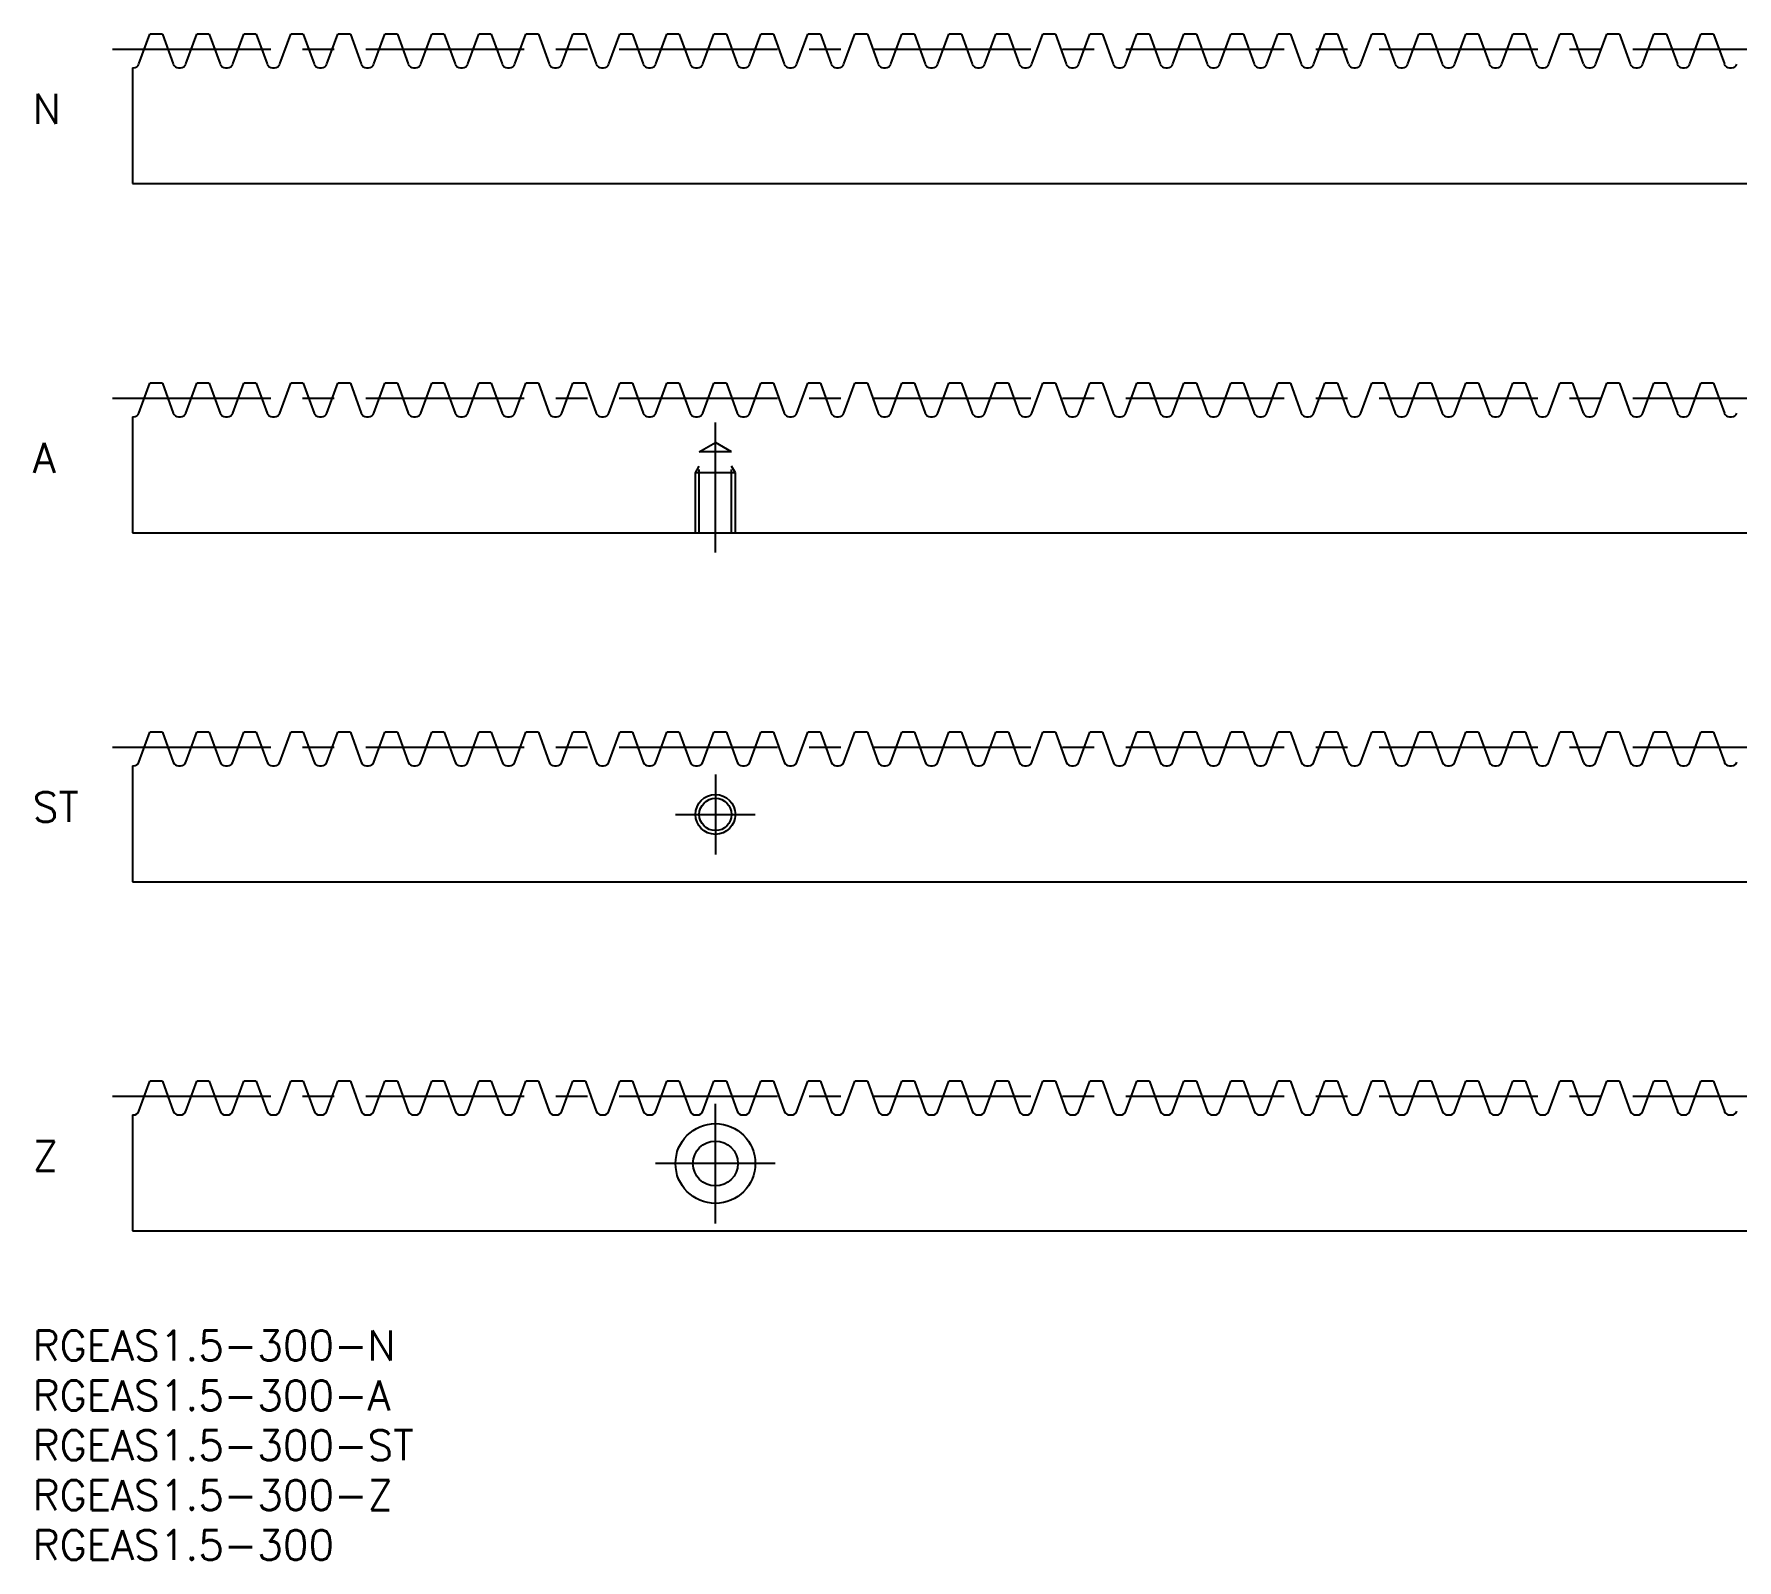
# Model space of a CAD drawing. Extents: x 0 to 342, y -23 to 130.
# Drawn here: x 0.1 to 170.9, y -23 to 130 of the extents above; entities that cross this region are included whole.
import ezdxf

# ---------------------------------------------------------------- set-up
doc = ezdxf.new("R2010")
doc.units = 0
doc.header["$LTSCALE"] = 0.5
doc.linetypes.add('CENTER', pattern=[50.8, 31.75, -6.35, 6.35, -6.35])
doc.linetypes.add('DASHED', pattern=[19.05, 12.7, -6.35])
for name, color, linetype in [('MSM_CENTER', 1, 'CENTER'), ('MSM_CONTINUOUS', 7, 'CONTINUOUS'), ('MSM_DASHED', 4, 'DASHED'), ('MSM_NARROW', 5, 'CONTINUOUS'), ('MSM_PART_NUMBER', 7, 'CONTINUOUS')]:
    doc.layers.add(name, color=color, linetype=linetype)
doc.styles.get("Standard").update_dxf_attribs({"font": 'txt.shx', "height": 3, "bigfont": 'bigfont.shx'})

msp = doc.modelspace()

# ---------------------------------------------------------------- linework, layer by layer
at = {"layer": 'MSM_CENTER'}
for p, q in [((8, 128.5), (308.88, 128.5)), ((8, 93.5), (308.88, 93.5)), ((68.44, 78), (68.44, 91.04)), ((8, 58.5), (308.88, 58.5)), ((68.44, 55.75), (68.44, 47.75)), ((64.44, 51.75), (72.44, 51.75)), ((8, 23.5), (308.88, 23.5)), ((68.44, 10.75), (68.44, 22.75)), ((74.44, 16.75), (62.44, 16.75))]:
    msp.add_line(p, q, dxfattribs=at)
at = {"layer": 'MSM_CONTINUOUS'}
for p, q in [((10.63, 127), (11.72, 130)), ((12.99, 130), (11.72, 130)), ((12.99, 130), (14.08, 127)), ((15.34, 127), (16.44, 130)), ((17.7, 130), (16.44, 130)), ((17.7, 130), (18.79, 127)), ((20.06, 127), (21.15, 130)), ((22.41, 130), (21.15, 130)), ((22.41, 130), (23.5, 127)), ((24.77, 127), (25.86, 130)), ((27.12, 130), (25.86, 130)), ((27.12, 130), (28.22, 127)), ((29.48, 127), (30.57, 130)), ((31.84, 130), (30.57, 130)), ((31.84, 130), (32.93, 127)), ((34.19, 127), (35.29, 130)), ((36.55, 130), (35.29, 130)), ((36.55, 130), (37.64, 127)), ((38.91, 127), (40, 130)), ((41.26, 130), (40, 130)), ((41.26, 130), (42.35, 127)), ((43.62, 127), (44.71, 130)), ((45.97, 130), (44.71, 130)), ((45.97, 130), (47.07, 127)), ((48.33, 127), (49.42, 130)), ((50.69, 130), (49.42, 130)), ((50.69, 130), (51.78, 127)), ((53.04, 127), (54.14, 130)), ((55.4, 130), (54.14, 130)), ((55.4, 130), (56.49, 127)), ((57.76, 127), (58.85, 130)), ((60.11, 130), (58.85, 130)), ((60.11, 130), (61.2, 127)), ((62.47, 127), (63.56, 130)), ((64.82, 130), (63.56, 130)), ((64.82, 130), (65.92, 127)), ((67.18, 127), (68.27, 130)), ((69.54, 130), (68.27, 130)), ((69.54, 130), (70.63, 127)), ((71.89, 127), (72.98, 130)), ((74.25, 130), (72.98, 130)), ((74.25, 130), (75.34, 127)), ((76.61, 127), (77.7, 130)), ((78.96, 130), (77.7, 130)), ((78.96, 130), (80.05, 127)), ((81.32, 127), (82.41, 130)), ((83.67, 130), (82.41, 130)), ((83.67, 130), (84.77, 127)), ((86.03, 127), (87.12, 130)), ((88.39, 130), (87.12, 130)), ((88.39, 130), (89.48, 127)), ((90.74, 127), (91.83, 130)), ((93.1, 130), (91.83, 130)), ((93.1, 130), (94.19, 127)), ((95.45, 127), (96.55, 130)), ((97.81, 130), (96.55, 130)), ((97.81, 130), (98.9, 127)), ((100.17, 127), (101.26, 130)), ((102.52, 130), (101.26, 130)), ((102.52, 130), (103.62, 127)), ((104.88, 127), (105.97, 130)), ((107.24, 130), (105.97, 130)), ((107.24, 130), (108.33, 127)), ((109.59, 127), (110.68, 130)), ((111.95, 130), (110.68, 130)), ((111.95, 130), (113.04, 127)), ((114.3, 127), (115.4, 130)), ((116.66, 130), (115.4, 130)), ((116.66, 130), (117.75, 127)), ((119.02, 127), (120.11, 130)), ((121.37, 130), (120.11, 130)), ((121.37, 130), (122.46, 127)), ((123.73, 127), (124.82, 130)), ((126.09, 130), (124.82, 130)), ((126.09, 130), (127.18, 127)), ((128.44, 127), (129.53, 130)), ((130.8, 130), (129.53, 130)), ((130.8, 130), (131.89, 127)), ((133.15, 127), (134.25, 130)), ((135.51, 130), (134.25, 130)), ((135.51, 130), (136.6, 127)), ((137.87, 127), (138.96, 130)), ((140.22, 130), (138.96, 130)), ((140.22, 130), (141.31, 127)), ((142.58, 127), (143.67, 130)), ((144.93, 130), (143.67, 130)), ((144.93, 130), (146.03, 127)), ((147.29, 127), (148.38, 130)), ((149.65, 130), (148.38, 130)), ((149.65, 130), (150.74, 127)), ((152, 127), (153.1, 130)), ((154.36, 130), (153.1, 130)), ((154.36, 130), (155.45, 127)), ((156.72, 127), (157.81, 130)), ((159.07, 130), (157.81, 130)), ((159.07, 130), (160.16, 127)), ((161.43, 127), (162.52, 130)), ((163.78, 130), (162.52, 130)), ((163.78, 130), (164.88, 127)), ((166.14, 127), (167.23, 130)), ((168.5, 130), (167.23, 130)), ((168.5, 130), (169.59, 127)), ((10, 126.62), (10.1, 126.62)), ((10, 126.62), (10, 115)), ((14.62, 126.62), (14.81, 126.62)), ((19.33, 126.62), (19.52, 126.62)), ((24.04, 126.62), (24.23, 126.62)), ((28.75, 126.62), (28.95, 126.62)), ((33.46, 126.62), (33.66, 126.62)), ((38.18, 126.62), (38.37, 126.62)), ((42.89, 126.62), (43.08, 126.62)), ((47.6, 126.62), (47.8, 126.62)), ((52.31, 126.62), (52.51, 126.62)), ((57.03, 126.62), (57.22, 126.62)), ((61.74, 126.62), (61.93, 126.62)), ((66.45, 126.62), (66.64, 126.62)), ((71.16, 126.62), (71.36, 126.62)), ((75.88, 126.62), (76.07, 126.62)), ((80.59, 126.62), (80.78, 126.62)), ((85.3, 126.62), (85.49, 126.62)), ((90.01, 126.62), (90.21, 126.62)), ((94.73, 126.62), (94.92, 126.62)), ((99.44, 126.62), (99.63, 126.62)), ((104.15, 126.62), (104.34, 126.62)), ((108.86, 126.62), (109.06, 126.62)), ((113.58, 126.62), (113.77, 126.62)), ((118.29, 126.62), (118.48, 126.62)), ((123, 126.62), (123.19, 126.62)), ((127.71, 126.62), (127.91, 126.62)), ((132.43, 126.62), (132.62, 126.62)), ((137.14, 126.62), (137.33, 126.62)), ((141.85, 126.62), (142.04, 126.62)), ((146.56, 126.62), (146.76, 126.62)), ((151.27, 126.62), (151.47, 126.62)), ((155.99, 126.62), (156.18, 126.62)), ((160.7, 126.62), (160.89, 126.62)), ((165.41, 126.62), (165.61, 126.62)), ((170.12, 126.62), (170.32, 126.62)), ((10, 115), (306.88, 115)), ((10.63, 92), (11.72, 95)), ((12.99, 95), (11.72, 95)), ((12.99, 95), (14.08, 92)), ((15.34, 92), (16.44, 95)), ((17.7, 95), (16.44, 95)), ((17.7, 95), (18.79, 92)), ((20.06, 92), (21.15, 95)), ((22.41, 95), (21.15, 95)), ((22.41, 95), (23.5, 92)), ((24.77, 92), (25.86, 95)), ((27.12, 95), (25.86, 95)), ((27.12, 95), (28.22, 92)), ((29.48, 92), (30.57, 95)), ((31.84, 95), (30.57, 95)), ((31.84, 95), (32.93, 92)), ((34.19, 92), (35.29, 95)), ((36.55, 95), (35.29, 95)), ((36.55, 95), (37.64, 92)), ((38.91, 92), (40, 95)), ((41.26, 95), (40, 95)), ((41.26, 95), (42.35, 92)), ((43.62, 92), (44.71, 95)), ((45.97, 95), (44.71, 95)), ((45.97, 95), (47.07, 92)), ((48.33, 92), (49.42, 95)), ((50.69, 95), (49.42, 95)), ((50.69, 95), (51.78, 92)), ((53.04, 92), (54.14, 95)), ((55.4, 95), (54.14, 95)), ((55.4, 95), (56.49, 92)), ((57.76, 92), (58.85, 95)), ((60.11, 95), (58.85, 95)), ((60.11, 95), (61.2, 92)), ((62.47, 92), (63.56, 95)), ((64.82, 95), (63.56, 95)), ((64.82, 95), (65.92, 92)), ((67.18, 92), (68.27, 95)), ((69.54, 95), (68.27, 95)), ((69.54, 95), (70.63, 92)), ((71.89, 92), (72.98, 95)), ((74.25, 95), (72.98, 95)), ((74.25, 95), (75.34, 92)), ((76.61, 92), (77.7, 95)), ((78.96, 95), (77.7, 95)), ((78.96, 95), (80.05, 92)), ((81.32, 92), (82.41, 95)), ((83.67, 95), (82.41, 95)), ((83.67, 95), (84.77, 92)), ((86.03, 92), (87.12, 95)), ((88.39, 95), (87.12, 95)), ((88.39, 95), (89.48, 92)), ((90.74, 92), (91.83, 95)), ((93.1, 95), (91.83, 95)), ((93.1, 95), (94.19, 92)), ((95.45, 92), (96.55, 95)), ((97.81, 95), (96.55, 95)), ((97.81, 95), (98.9, 92)), ((100.17, 92), (101.26, 95)), ((102.52, 95), (101.26, 95)), ((102.52, 95), (103.62, 92)), ((104.88, 92), (105.97, 95)), ((107.24, 95), (105.97, 95)), ((107.24, 95), (108.33, 92)), ((109.59, 92), (110.68, 95)), ((111.95, 95), (110.68, 95)), ((111.95, 95), (113.04, 92)), ((114.3, 92), (115.4, 95)), ((116.66, 95), (115.4, 95)), ((116.66, 95), (117.75, 92)), ((119.02, 92), (120.11, 95)), ((121.37, 95), (120.11, 95)), ((121.37, 95), (122.46, 92)), ((123.73, 92), (124.82, 95)), ((126.09, 95), (124.82, 95)), ((126.09, 95), (127.18, 92)), ((128.44, 92), (129.53, 95)), ((130.8, 95), (129.53, 95)), ((130.8, 95), (131.89, 92)), ((133.15, 92), (134.25, 95)), ((135.51, 95), (134.25, 95)), ((135.51, 95), (136.6, 92)), ((137.87, 92), (138.96, 95)), ((140.22, 95), (138.96, 95)), ((140.22, 95), (141.31, 92)), ((142.58, 92), (143.67, 95)), ((144.93, 95), (143.67, 95)), ((144.93, 95), (146.03, 92)), ((147.29, 92), (148.38, 95)), ((149.65, 95), (148.38, 95)), ((149.65, 95), (150.74, 92)), ((152, 92), (153.1, 95)), ((154.36, 95), (153.1, 95)), ((154.36, 95), (155.45, 92)), ((156.72, 92), (157.81, 95)), ((159.07, 95), (157.81, 95)), ((159.07, 95), (160.16, 92)), ((161.43, 92), (162.52, 95)), ((163.78, 95), (162.52, 95)), ((163.78, 95), (164.88, 92)), ((166.14, 92), (167.23, 95)), ((168.5, 95), (167.23, 95)), ((168.5, 95), (169.59, 92)), ((10, 91.62), (10.1, 91.62)), ((10, 91.62), (10, 80)), ((14.62, 91.62), (14.81, 91.62)), ((19.33, 91.62), (19.52, 91.62)), ((24.04, 91.62), (24.23, 91.62)), ((28.75, 91.62), (28.95, 91.62)), ((33.46, 91.62), (33.66, 91.62)), ((38.18, 91.62), (38.37, 91.62)), ((42.89, 91.62), (43.08, 91.62)), ((47.6, 91.62), (47.8, 91.62)), ((52.31, 91.62), (52.51, 91.62)), ((57.03, 91.62), (57.22, 91.62)), ((61.74, 91.62), (61.93, 91.62)), ((66.45, 91.62), (66.64, 91.62)), ((71.16, 91.62), (71.36, 91.62)), ((75.88, 91.62), (76.07, 91.62)), ((80.59, 91.62), (80.78, 91.62)), ((85.3, 91.62), (85.49, 91.62)), ((90.01, 91.62), (90.21, 91.62)), ((94.73, 91.62), (94.92, 91.62)), ((99.44, 91.62), (99.63, 91.62)), ((104.15, 91.62), (104.34, 91.62)), ((108.86, 91.62), (109.06, 91.62)), ((113.58, 91.62), (113.77, 91.62)), ((118.29, 91.62), (118.48, 91.62)), ((123, 91.62), (123.19, 91.62)), ((127.71, 91.62), (127.91, 91.62)), ((132.43, 91.62), (132.62, 91.62)), ((137.14, 91.62), (137.33, 91.62)), ((141.85, 91.62), (142.04, 91.62)), ((146.56, 91.62), (146.76, 91.62)), ((151.27, 91.62), (151.47, 91.62)), ((155.99, 91.62), (156.18, 91.62)), ((160.7, 91.62), (160.89, 91.62)), ((165.41, 91.62), (165.61, 91.62)), ((170.12, 91.62), (170.32, 91.62)), ((10, 80), (306.88, 80)), ((10.63, 57), (11.72, 60)), ((12.99, 60), (11.72, 60)), ((12.99, 60), (14.08, 57)), ((15.34, 57), (16.44, 60)), ((17.7, 60), (16.44, 60)), ((17.7, 60), (18.79, 57)), ((20.06, 57), (21.15, 60)), ((22.41, 60), (21.15, 60)), ((22.41, 60), (23.5, 57)), ((24.77, 57), (25.86, 60)), ((27.12, 60), (25.86, 60)), ((27.12, 60), (28.22, 57)), ((29.48, 57), (30.57, 60)), ((31.84, 60), (30.57, 60)), ((31.84, 60), (32.93, 57)), ((34.19, 57), (35.29, 60)), ((36.55, 60), (35.29, 60)), ((36.55, 60), (37.64, 57)), ((38.91, 57), (40, 60)), ((41.26, 60), (40, 60)), ((41.26, 60), (42.35, 57)), ((43.62, 57), (44.71, 60)), ((45.97, 60), (44.71, 60)), ((45.97, 60), (47.07, 57)), ((48.33, 57), (49.42, 60)), ((50.69, 60), (49.42, 60)), ((50.69, 60), (51.78, 57)), ((53.04, 57), (54.14, 60)), ((55.4, 60), (54.14, 60)), ((55.4, 60), (56.49, 57)), ((57.76, 57), (58.85, 60)), ((60.11, 60), (58.85, 60)), ((60.11, 60), (61.2, 57)), ((62.47, 57), (63.56, 60)), ((64.82, 60), (63.56, 60)), ((64.82, 60), (65.92, 57)), ((67.18, 57), (68.27, 60)), ((69.54, 60), (68.27, 60)), ((69.54, 60), (70.63, 57)), ((71.89, 57), (72.98, 60)), ((74.25, 60), (72.98, 60)), ((74.25, 60), (75.34, 57)), ((76.61, 57), (77.7, 60)), ((78.96, 60), (77.7, 60)), ((78.96, 60), (80.05, 57)), ((81.32, 57), (82.41, 60)), ((83.67, 60), (82.41, 60)), ((83.67, 60), (84.77, 57)), ((86.03, 57), (87.12, 60)), ((88.39, 60), (87.12, 60)), ((88.39, 60), (89.48, 57)), ((90.74, 57), (91.83, 60)), ((93.1, 60), (91.83, 60)), ((93.1, 60), (94.19, 57)), ((95.45, 57), (96.55, 60)), ((97.81, 60), (96.55, 60)), ((97.81, 60), (98.9, 57)), ((100.17, 57), (101.26, 60)), ((102.52, 60), (101.26, 60)), ((102.52, 60), (103.62, 57)), ((104.88, 57), (105.97, 60)), ((107.24, 60), (105.97, 60)), ((107.24, 60), (108.33, 57)), ((109.59, 57), (110.68, 60)), ((111.95, 60), (110.68, 60)), ((111.95, 60), (113.04, 57)), ((114.3, 57), (115.4, 60)), ((116.66, 60), (115.4, 60)), ((116.66, 60), (117.75, 57)), ((119.02, 57), (120.11, 60)), ((121.37, 60), (120.11, 60)), ((121.37, 60), (122.46, 57)), ((123.73, 57), (124.82, 60)), ((126.09, 60), (124.82, 60)), ((126.09, 60), (127.18, 57)), ((128.44, 57), (129.53, 60)), ((130.8, 60), (129.53, 60)), ((130.8, 60), (131.89, 57)), ((133.15, 57), (134.25, 60)), ((135.51, 60), (134.25, 60)), ((135.51, 60), (136.6, 57)), ((137.87, 57), (138.96, 60)), ((140.22, 60), (138.96, 60)), ((140.22, 60), (141.31, 57)), ((142.58, 57), (143.67, 60)), ((144.93, 60), (143.67, 60)), ((144.93, 60), (146.03, 57)), ((147.29, 57), (148.38, 60)), ((149.65, 60), (148.38, 60)), ((149.65, 60), (150.74, 57)), ((152, 57), (153.1, 60)), ((154.36, 60), (153.1, 60)), ((154.36, 60), (155.45, 57)), ((156.72, 57), (157.81, 60)), ((159.07, 60), (157.81, 60)), ((159.07, 60), (160.16, 57)), ((161.43, 57), (162.52, 60)), ((163.78, 60), (162.52, 60)), ((163.78, 60), (164.88, 57)), ((166.14, 57), (167.23, 60)), ((168.5, 60), (167.23, 60)), ((168.5, 60), (169.59, 57)), ((10, 56.62), (10.1, 56.62)), ((10, 56.62), (10, 45)), ((14.62, 56.62), (14.81, 56.62)), ((19.33, 56.62), (19.52, 56.62)), ((24.04, 56.62), (24.23, 56.62)), ((28.75, 56.62), (28.95, 56.62)), ((33.46, 56.62), (33.66, 56.62)), ((38.18, 56.62), (38.37, 56.62)), ((42.89, 56.62), (43.08, 56.62)), ((47.6, 56.62), (47.8, 56.62)), ((52.31, 56.62), (52.51, 56.62)), ((57.03, 56.62), (57.22, 56.62)), ((61.74, 56.62), (61.93, 56.62)), ((66.45, 56.62), (66.64, 56.62)), ((71.16, 56.62), (71.36, 56.62)), ((75.88, 56.62), (76.07, 56.62)), ((80.59, 56.62), (80.78, 56.62)), ((85.3, 56.62), (85.49, 56.62)), ((90.01, 56.62), (90.21, 56.62)), ((94.73, 56.62), (94.92, 56.62)), ((99.44, 56.62), (99.63, 56.62)), ((104.15, 56.62), (104.34, 56.62)), ((108.86, 56.62), (109.06, 56.62)), ((113.58, 56.62), (113.77, 56.62)), ((118.29, 56.62), (118.48, 56.62)), ((123, 56.62), (123.19, 56.62)), ((127.71, 56.62), (127.91, 56.62)), ((132.43, 56.62), (132.62, 56.62)), ((137.14, 56.62), (137.33, 56.62)), ((141.85, 56.62), (142.04, 56.62)), ((146.56, 56.62), (146.76, 56.62)), ((151.27, 56.62), (151.47, 56.62)), ((155.99, 56.62), (156.18, 56.62)), ((160.7, 56.62), (160.89, 56.62)), ((165.41, 56.62), (165.61, 56.62)), ((170.12, 56.62), (170.32, 56.62)), ((10, 45), (306.88, 45)), ((10.63, 22), (11.72, 25)), ((12.99, 25), (11.72, 25)), ((12.99, 25), (14.08, 22)), ((15.34, 22), (16.44, 25)), ((17.7, 25), (16.44, 25)), ((17.7, 25), (18.79, 22)), ((20.06, 22), (21.15, 25)), ((22.41, 25), (21.15, 25)), ((22.41, 25), (23.5, 22)), ((24.77, 22), (25.86, 25)), ((27.12, 25), (25.86, 25)), ((27.12, 25), (28.22, 22)), ((29.48, 22), (30.57, 25)), ((31.84, 25), (30.57, 25)), ((31.84, 25), (32.93, 22)), ((34.19, 22), (35.29, 25)), ((36.55, 25), (35.29, 25)), ((36.55, 25), (37.64, 22)), ((38.91, 22), (40, 25)), ((41.26, 25), (40, 25)), ((41.26, 25), (42.35, 22)), ((43.62, 22), (44.71, 25)), ((45.97, 25), (44.71, 25)), ((45.97, 25), (47.07, 22)), ((48.33, 22), (49.42, 25)), ((50.69, 25), (49.42, 25)), ((50.69, 25), (51.78, 22)), ((53.04, 22), (54.14, 25)), ((55.4, 25), (54.14, 25)), ((55.4, 25), (56.49, 22)), ((57.76, 22), (58.85, 25)), ((60.11, 25), (58.85, 25)), ((60.11, 25), (61.2, 22)), ((62.47, 22), (63.56, 25)), ((64.82, 25), (63.56, 25)), ((64.82, 25), (65.92, 22)), ((67.18, 22), (68.27, 25)), ((69.54, 25), (68.27, 25)), ((69.54, 25), (70.63, 22)), ((71.89, 22), (72.98, 25)), ((74.25, 25), (72.98, 25)), ((74.25, 25), (75.34, 22)), ((76.61, 22), (77.7, 25)), ((78.96, 25), (77.7, 25)), ((78.96, 25), (80.05, 22)), ((81.32, 22), (82.41, 25)), ((83.67, 25), (82.41, 25)), ((83.67, 25), (84.77, 22)), ((86.03, 22), (87.12, 25)), ((88.39, 25), (87.12, 25)), ((88.39, 25), (89.48, 22)), ((90.74, 22), (91.83, 25)), ((93.1, 25), (91.83, 25)), ((93.1, 25), (94.19, 22)), ((95.45, 22), (96.55, 25)), ((97.81, 25), (96.55, 25)), ((97.81, 25), (98.9, 22)), ((100.17, 22), (101.26, 25)), ((102.52, 25), (101.26, 25)), ((102.52, 25), (103.62, 22)), ((104.88, 22), (105.97, 25)), ((107.24, 25), (105.97, 25)), ((107.24, 25), (108.33, 22)), ((109.59, 22), (110.68, 25)), ((111.95, 25), (110.68, 25)), ((111.95, 25), (113.04, 22)), ((114.3, 22), (115.4, 25)), ((116.66, 25), (115.4, 25)), ((116.66, 25), (117.75, 22)), ((119.02, 22), (120.11, 25)), ((121.37, 25), (120.11, 25)), ((121.37, 25), (122.46, 22)), ((123.73, 22), (124.82, 25)), ((126.09, 25), (124.82, 25)), ((126.09, 25), (127.18, 22)), ((128.44, 22), (129.53, 25)), ((130.8, 25), (129.53, 25)), ((130.8, 25), (131.89, 22)), ((133.15, 22), (134.25, 25)), ((135.51, 25), (134.25, 25)), ((135.51, 25), (136.6, 22)), ((137.87, 22), (138.96, 25)), ((140.22, 25), (138.96, 25)), ((140.22, 25), (141.31, 22)), ((142.58, 22), (143.67, 25)), ((144.93, 25), (143.67, 25)), ((144.93, 25), (146.03, 22)), ((147.29, 22), (148.38, 25)), ((149.65, 25), (148.38, 25)), ((149.65, 25), (150.74, 22)), ((152, 22), (153.1, 25)), ((154.36, 25), (153.1, 25)), ((154.36, 25), (155.45, 22)), ((156.72, 22), (157.81, 25)), ((159.07, 25), (157.81, 25)), ((159.07, 25), (160.16, 22)), ((161.43, 22), (162.52, 25)), ((163.78, 25), (162.52, 25)), ((163.78, 25), (164.88, 22)), ((166.14, 22), (167.23, 25)), ((168.5, 25), (167.23, 25)), ((168.5, 25), (169.59, 22)), ((10, 21.62), (10.1, 21.62)), ((10, 21.62), (10, 10)), ((14.62, 21.62), (14.81, 21.62)), ((19.33, 21.62), (19.52, 21.62)), ((24.04, 21.62), (24.23, 21.62)), ((28.75, 21.62), (28.95, 21.62)), ((33.46, 21.62), (33.66, 21.62)), ((38.18, 21.62), (38.37, 21.62)), ((42.89, 21.62), (43.08, 21.62)), ((47.6, 21.62), (47.8, 21.62)), ((52.31, 21.62), (52.51, 21.62)), ((57.03, 21.62), (57.22, 21.62)), ((61.74, 21.62), (61.93, 21.62)), ((66.45, 21.62), (66.64, 21.62)), ((71.16, 21.62), (71.36, 21.62)), ((75.88, 21.62), (76.07, 21.62)), ((80.59, 21.62), (80.78, 21.62)), ((85.3, 21.62), (85.49, 21.62)), ((90.01, 21.62), (90.21, 21.62)), ((94.73, 21.62), (94.92, 21.62)), ((99.44, 21.62), (99.63, 21.62)), ((104.15, 21.62), (104.34, 21.62)), ((108.86, 21.62), (109.06, 21.62)), ((113.58, 21.62), (113.77, 21.62)), ((118.29, 21.62), (118.48, 21.62)), ((123, 21.62), (123.19, 21.62)), ((127.71, 21.62), (127.91, 21.62)), ((132.43, 21.62), (132.62, 21.62)), ((137.14, 21.62), (137.33, 21.62)), ((141.85, 21.62), (142.04, 21.62)), ((146.56, 21.62), (146.76, 21.62)), ((151.27, 21.62), (151.47, 21.62)), ((155.99, 21.62), (156.18, 21.62)), ((160.7, 21.62), (160.89, 21.62)), ((165.41, 21.62), (165.61, 21.62)), ((170.12, 21.62), (170.32, 21.62)), ((10, 10), (306.88, 10))]:
    msp.add_line(p, q, dxfattribs=at)
for centre, radius in [((68.44, 51.75), 1.62), ((68.44, 16.75), 4), ((68.44, 16.75), 2.25)]:
    msp.add_circle(centre, radius, dxfattribs=at)
for centre, start, end in [((10.1, 127.19), 270, 340), ((14.62, 127.19), 200, 270), ((14.81, 127.19), 270, 340), ((19.33, 127.19), 200, 270), ((19.52, 127.19), 270, 340), ((24.04, 127.19), 200, 270), ((24.23, 127.19), 270, 340), ((28.75, 127.19), 200, 270), ((28.95, 127.19), 270, 340), ((33.46, 127.19), 200, 270), ((33.66, 127.19), 270, 340), ((38.18, 127.19), 200, 270), ((38.37, 127.19), 270, 340), ((42.89, 127.19), 200, 270), ((43.08, 127.19), 270, 340), ((47.6, 127.19), 200, 270), ((47.8, 127.19), 270, 340), ((52.31, 127.19), 200, 270), ((52.51, 127.19), 270, 340), ((57.03, 127.19), 200, 270), ((57.22, 127.19), 270, 340), ((61.74, 127.19), 200, 270), ((61.93, 127.19), 270, 340), ((66.45, 127.19), 200, 270), ((66.64, 127.19), 270, 340), ((71.16, 127.19), 200, 270), ((71.36, 127.19), 270, 340), ((75.88, 127.19), 200, 270), ((76.07, 127.19), 270, 340), ((80.59, 127.19), 200, 270), ((80.78, 127.19), 270, 340), ((85.3, 127.19), 200, 270), ((85.49, 127.19), 270, 340), ((90.01, 127.19), 200, 270), ((90.21, 127.19), 270, 340), ((94.73, 127.19), 200, 270), ((94.92, 127.19), 270, 340), ((99.44, 127.19), 200, 270), ((99.63, 127.19), 270, 340), ((104.15, 127.19), 200, 270), ((104.34, 127.19), 270, 340), ((108.86, 127.19), 200, 270), ((109.06, 127.19), 270, 340), ((113.58, 127.19), 200, 270), ((113.77, 127.19), 270, 340), ((118.29, 127.19), 200, 270), ((118.48, 127.19), 270, 340), ((123, 127.19), 200, 270), ((123.19, 127.19), 270, 340), ((127.71, 127.19), 200, 270), ((127.91, 127.19), 270, 340), ((132.43, 127.19), 200, 270), ((132.62, 127.19), 270, 340), ((137.14, 127.19), 200, 270), ((137.33, 127.19), 270, 340), ((141.85, 127.19), 200, 270), ((142.04, 127.19), 270, 340), ((146.56, 127.19), 200, 270), ((146.76, 127.19), 270, 340), ((151.27, 127.19), 200, 270), ((151.47, 127.19), 270, 340), ((155.99, 127.19), 200, 270), ((156.18, 127.19), 270, 340), ((160.7, 127.19), 200, 270), ((160.89, 127.19), 270, 340), ((165.41, 127.19), 200, 270), ((165.61, 127.19), 270, 340), ((170.12, 127.19), 200, 270), ((170.32, 127.19), 270, 340), ((10.1, 92.19), 270, 340), ((14.62, 92.19), 200, 270), ((14.81, 92.19), 270, 340), ((19.33, 92.19), 200, 270), ((19.52, 92.19), 270, 340), ((24.04, 92.19), 200, 270), ((24.23, 92.19), 270, 340), ((28.75, 92.19), 200, 270), ((28.95, 92.19), 270, 340), ((33.46, 92.19), 200, 270), ((33.66, 92.19), 270, 340), ((38.18, 92.19), 200, 270), ((38.37, 92.19), 270, 340), ((42.89, 92.19), 200, 270), ((43.08, 92.19), 270, 340), ((47.6, 92.19), 200, 270), ((47.8, 92.19), 270, 340), ((52.31, 92.19), 200, 270), ((52.51, 92.19), 270, 340), ((57.03, 92.19), 200, 270), ((57.22, 92.19), 270, 340), ((61.74, 92.19), 200, 270), ((61.93, 92.19), 270, 340), ((66.45, 92.19), 200, 270), ((66.64, 92.19), 270, 340), ((71.16, 92.19), 200, 270), ((71.36, 92.19), 270, 340), ((75.88, 92.19), 200, 270), ((76.07, 92.19), 270, 340), ((80.59, 92.19), 200, 270), ((80.78, 92.19), 270, 340), ((85.3, 92.19), 200, 270), ((85.49, 92.19), 270, 340), ((90.01, 92.19), 200, 270), ((90.21, 92.19), 270, 340), ((94.73, 92.19), 200, 270), ((94.92, 92.19), 270, 340), ((99.44, 92.19), 200, 270), ((99.63, 92.19), 270, 340), ((104.15, 92.19), 200, 270), ((104.34, 92.19), 270, 340), ((108.86, 92.19), 200, 270), ((109.06, 92.19), 270, 340), ((113.58, 92.19), 200, 270), ((113.77, 92.19), 270, 340), ((118.29, 92.19), 200, 270), ((118.48, 92.19), 270, 340), ((123, 92.19), 200, 270), ((123.19, 92.19), 270, 340), ((127.71, 92.19), 200, 270), ((127.91, 92.19), 270, 340), ((132.43, 92.19), 200, 270), ((132.62, 92.19), 270, 340), ((137.14, 92.19), 200, 270), ((137.33, 92.19), 270, 340), ((141.85, 92.19), 200, 270), ((142.04, 92.19), 270, 340), ((146.56, 92.19), 200, 270), ((146.76, 92.19), 270, 340), ((151.27, 92.19), 200, 270), ((151.47, 92.19), 270, 340), ((155.99, 92.19), 200, 270), ((156.18, 92.19), 270, 340), ((160.7, 92.19), 200, 270), ((160.89, 92.19), 270, 340), ((165.41, 92.19), 200, 270), ((165.61, 92.19), 270, 340), ((170.12, 92.19), 200, 270), ((170.32, 92.19), 270, 340), ((10.1, 57.19), 270, 340), ((14.62, 57.19), 200, 270), ((14.81, 57.19), 270, 340), ((19.33, 57.19), 200, 270), ((19.52, 57.19), 270, 340), ((24.04, 57.19), 200, 270), ((24.23, 57.19), 270, 340), ((28.75, 57.19), 200, 270), ((28.95, 57.19), 270, 340), ((33.46, 57.19), 200, 270), ((33.66, 57.19), 270, 340), ((38.18, 57.19), 200, 270), ((38.37, 57.19), 270, 340), ((42.89, 57.19), 200, 270), ((43.08, 57.19), 270, 340), ((47.6, 57.19), 200, 270), ((47.8, 57.19), 270, 340), ((52.31, 57.19), 200, 270), ((52.51, 57.19), 270, 340), ((57.03, 57.19), 200, 270), ((57.22, 57.19), 270, 340), ((61.74, 57.19), 200, 270), ((61.93, 57.19), 270, 340), ((66.45, 57.19), 200, 270), ((66.64, 57.19), 270, 340), ((71.16, 57.19), 200, 270), ((71.36, 57.19), 270, 340), ((75.88, 57.19), 200, 270), ((76.07, 57.19), 270, 340), ((80.59, 57.19), 200, 270), ((80.78, 57.19), 270, 340), ((85.3, 57.19), 200, 270), ((85.49, 57.19), 270, 340), ((90.01, 57.19), 200, 270), ((90.21, 57.19), 270, 340), ((94.73, 57.19), 200, 270), ((94.92, 57.19), 270, 340), ((99.44, 57.19), 200, 270), ((99.63, 57.19), 270, 340), ((104.15, 57.19), 200, 270), ((104.34, 57.19), 270, 340), ((108.86, 57.19), 200, 270), ((109.06, 57.19), 270, 340), ((113.58, 57.19), 200, 270), ((113.77, 57.19), 270, 340), ((118.29, 57.19), 200, 270), ((118.48, 57.19), 270, 340), ((123, 57.19), 200, 270), ((123.19, 57.19), 270, 340), ((127.71, 57.19), 200, 270), ((127.91, 57.19), 270, 340), ((132.43, 57.19), 200, 270), ((132.62, 57.19), 270, 340), ((137.14, 57.19), 200, 270), ((137.33, 57.19), 270, 340), ((141.85, 57.19), 200, 270), ((142.04, 57.19), 270, 340), ((146.56, 57.19), 200, 270), ((146.76, 57.19), 270, 340), ((151.27, 57.19), 200, 270), ((151.47, 57.19), 270, 340), ((155.99, 57.19), 200, 270), ((156.18, 57.19), 270, 340), ((160.7, 57.19), 200, 270), ((160.89, 57.19), 270, 340), ((165.41, 57.19), 200, 270), ((165.61, 57.19), 270, 340), ((170.12, 57.19), 200, 270), ((170.32, 57.19), 270, 340), ((10.1, 22.19), 270, 340), ((14.62, 22.19), 200, 270), ((14.81, 22.19), 270, 340), ((19.33, 22.19), 200, 270), ((19.52, 22.19), 270, 340), ((24.04, 22.19), 200, 270), ((24.23, 22.19), 270, 340), ((28.75, 22.19), 200, 270), ((28.95, 22.19), 270, 340), ((33.46, 22.19), 200, 270), ((33.66, 22.19), 270, 340), ((38.18, 22.19), 200, 270), ((38.37, 22.19), 270, 340), ((42.89, 22.19), 200, 270), ((43.08, 22.19), 270, 340), ((47.6, 22.19), 200, 270), ((47.8, 22.19), 270, 340), ((52.31, 22.19), 200, 270), ((52.51, 22.19), 270, 340), ((57.03, 22.19), 200, 270), ((57.22, 22.19), 270, 340), ((61.74, 22.19), 200, 270), ((61.93, 22.19), 270, 340), ((66.45, 22.19), 200, 270), ((66.64, 22.19), 270, 340), ((71.16, 22.19), 200, 270), ((71.36, 22.19), 270, 340), ((75.88, 22.19), 200, 270), ((76.07, 22.19), 270, 340), ((80.59, 22.19), 200, 270), ((80.78, 22.19), 270, 340), ((85.3, 22.19), 200, 270), ((85.49, 22.19), 270, 340), ((90.01, 22.19), 200, 270), ((90.21, 22.19), 270, 340), ((94.73, 22.19), 200, 270), ((94.92, 22.19), 270, 340), ((99.44, 22.19), 200, 270), ((99.63, 22.19), 270, 340), ((104.15, 22.19), 200, 270), ((104.34, 22.19), 270, 340), ((108.86, 22.19), 200, 270), ((109.06, 22.19), 270, 340), ((113.58, 22.19), 200, 270), ((113.77, 22.19), 270, 340), ((118.29, 22.19), 200, 270), ((118.48, 22.19), 270, 340), ((123, 22.19), 200, 270), ((123.19, 22.19), 270, 340), ((127.71, 22.19), 200, 270), ((127.91, 22.19), 270, 340), ((132.43, 22.19), 200, 270), ((132.62, 22.19), 270, 340), ((137.14, 22.19), 200, 270), ((137.33, 22.19), 270, 340), ((141.85, 22.19), 200, 270), ((142.04, 22.19), 270, 340), ((146.56, 22.19), 200, 270), ((146.76, 22.19), 270, 340), ((151.27, 22.19), 200, 270), ((151.47, 22.19), 270, 340), ((155.99, 22.19), 200, 270), ((156.18, 22.19), 270, 340), ((160.7, 22.19), 200, 270), ((160.89, 22.19), 270, 340), ((165.41, 22.19), 200, 270), ((165.61, 22.19), 270, 340), ((170.12, 22.19), 200, 270), ((170.32, 22.19), 270, 340)]:
    msp.add_arc(centre, 0.57, start, end, dxfattribs=at)
at = {"layer": 'MSM_DASHED'}
for p, q in [((66.82, 88.1), (68.44, 89.04)), ((70.06, 88.1), (68.44, 89.04)), ((70.06, 88.1), (66.82, 88.1)), ((66.82, 80), (66.82, 88.1)), ((70.06, 80), (70.06, 88.1)), ((66.44, 86), (66.82, 86.66)), ((70.44, 86), (66.44, 86)), ((66.44, 80), (66.44, 86)), ((70.44, 86), (70.06, 86.66)), ((70.44, 80), (70.44, 86))]:
    msp.add_line(p, q, dxfattribs=at)
at = {"layer": 'MSM_NARROW'}
msp.add_circle((68.44, 51.75), 2, dxfattribs=at)

# ---------------------------------------------------------------- texts
at = {"layer": 'MSM_PART_NUMBER', "linetype": 'CONTINUOUS'}
for s, p in [('N', (0, 121)), ('A', (0, 86)), ('ST', (0, 51)), ('Z', (0, 16)), ('RGEAS1.5-300-N', (0, -3)), ('RGEAS1.5-300-A', (0, -8)), ('RGEAS1.5-300-ST', (0, -13)), ('RGEAS1.5-300-Z', (0, -18)), ('RGEAS1.5-300', (0, -23))]:
    msp.add_text(s, height=3, dxfattribs=at).set_placement(p)

doc.saveas('drawing.dxf')
